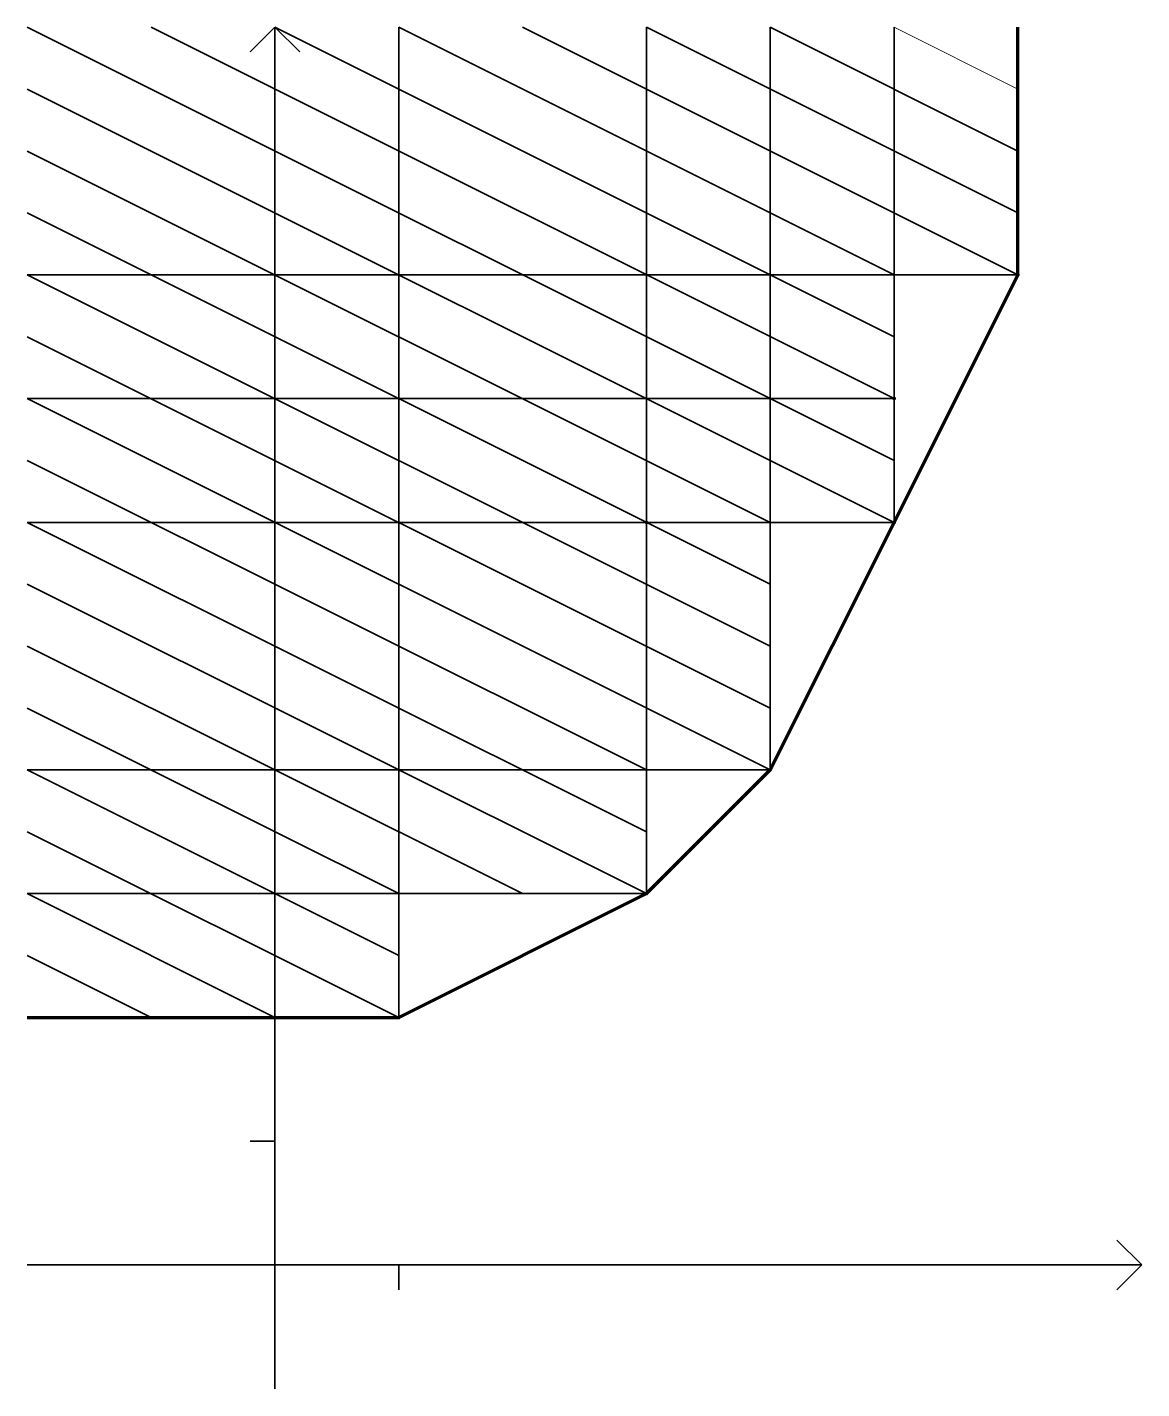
# Model space of a CAD drawing. Header units: millimetres. Extents: x -20 to 70, y -10 to 100.
import ezdxf

# ---------------------------------------------------------------- set-up
doc = ezdxf.new("R2010")
doc.units = ezdxf.units.MM
doc.layers.get('0').update_dxf_attribs({"linetype": 'CONTINUOUS', "lineweight": 0})
for name, color, linetype, lineweight in [('noname', 5, 'CONTINUOUS', 18), ('noname2', 8, 'CONTINUOUS', 70), ('noname3', 1, 'CONTINUOUS', 200)]:
    doc.layers.add(name, color=color, linetype=linetype, lineweight=lineweight)

msp = doc.modelspace()

# ---------------------------------------------------------------- linework, layer by layer
at = {"lineweight": 35}
for p, q in [((-2, 98), (0, 100)), ((0, -10), (0, 100)), ((0, 100), (2, 98)), ((0, 10), (-2, 10)), ((68, 2), (70, 0)), ((-20, 0), (-10, 0)), ((-10, 0), (70, 0)), ((10, 0), (10, -2)), ((70, 0), (68, -2))]:
    msp.add_line(p, q, dxfattribs=at)
at = {"layer": 'noname', "lineweight": 35}
for p, q in [((50, 65), (-20, 100)), ((50, 70), (-10, 100)), ((50, 75), (0, 100)), ((10, 20), (10, 100)), ((50, 80), (10, 100)), ((60, 80), (20, 100)), ((30, 60), (30, 100)), ((60, 85), (30, 100)), ((40, 40), (40, 100)), ((60, 90), (40, 100)), ((50, 70), (50, 100)), ((60, 80), (60, 100)), ((50, 60), (-20, 95)), ((40, 60), (-20, 90)), ((40, 55), (-20, 85)), ((60, 80), (-20, 80)), ((40, 50), (-20, 80)), ((40, 45), (-20, 75)), ((50, 70), (-20, 70)), ((40, 40), (-20, 70)), ((50, 60), (50, 70)), ((30, 40), (-20, 65)), ((50, 60), (-20, 60)), ((30, 60), (-20, 60)), ((30, 35), (-20, 60)), ((30, 30), (30, 60)), ((30, 30), (-20, 55)), ((20, 30), (-20, 50)), ((10, 30), (-20, 45)), ((40, 40), (-20, 40)), ((0, 30), (-20, 40)), ((10, 20), (-20, 35)), ((30, 30), (-20, 30)), ((0, 20), (-20, 30)), ((0, 30), (10, 25)), ((-10, 20), (-20, 25)), ((10, 20), (-20, 20))]:
    msp.add_line(p, q, dxfattribs=at)
at = {"layer": 'noname'}
msp.add_line((50, 100), (60, 95), dxfattribs=at)
at = {"layer": 'noname2'}
for p, q in [((60, 80), (60, 100)), ((50, 60), (60, 80)), ((40, 40), (50, 60)), ((30, 30), (40, 40)), ((10, 20), (30, 30)), ((-20, 20), (10, 20))]:
    msp.add_line(p, q, dxfattribs=at)
at = {"layer": 'noname3'}
for p in [(60, 80), (50, 70), (30, 60), (50, 60), (40, 40), (30, 30), (10, 20)]:
    msp.add_point(p, dxfattribs=at)

doc.saveas('drawing.dxf')
